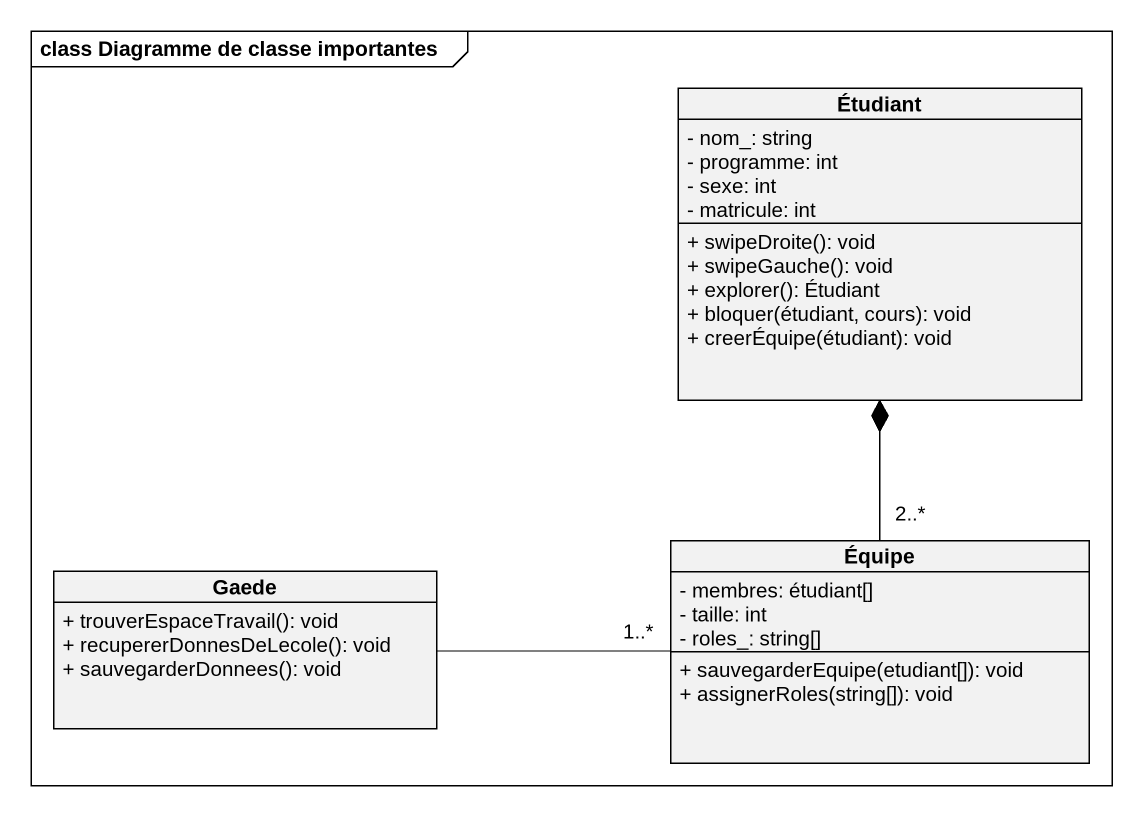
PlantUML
@startuml
mainframe class Diagramme de classe importantes
hide circle
hide empty members
skinparam classAttributeIconSize 0
class Étudiant {
  - nom_: string
  - programme: int
  - sexe: int
  - matricule: int
  + swipeDroite(): void
  + swipeGauche(): void
  + explorer(): Étudiant
  + bloquer(étudiant, cours): void
  + creerÉquipe(étudiant): void
}
class Équipe {
  - membres: étudiant[]
  - taille: int
  - roles_: string[]
  + sauvegarderEquipe(etudiant[]): void
  + assignerRoles(string[]): void
}
class Gaede {
  + trouverEspaceTravail(): void
  + recupererDonnesDeLecole(): void
  + sauvegarderDonnees(): void
}
Équipe "2..*" -up-* Étudiant
Équipe "1..*" -left- Gaede
@enduml
